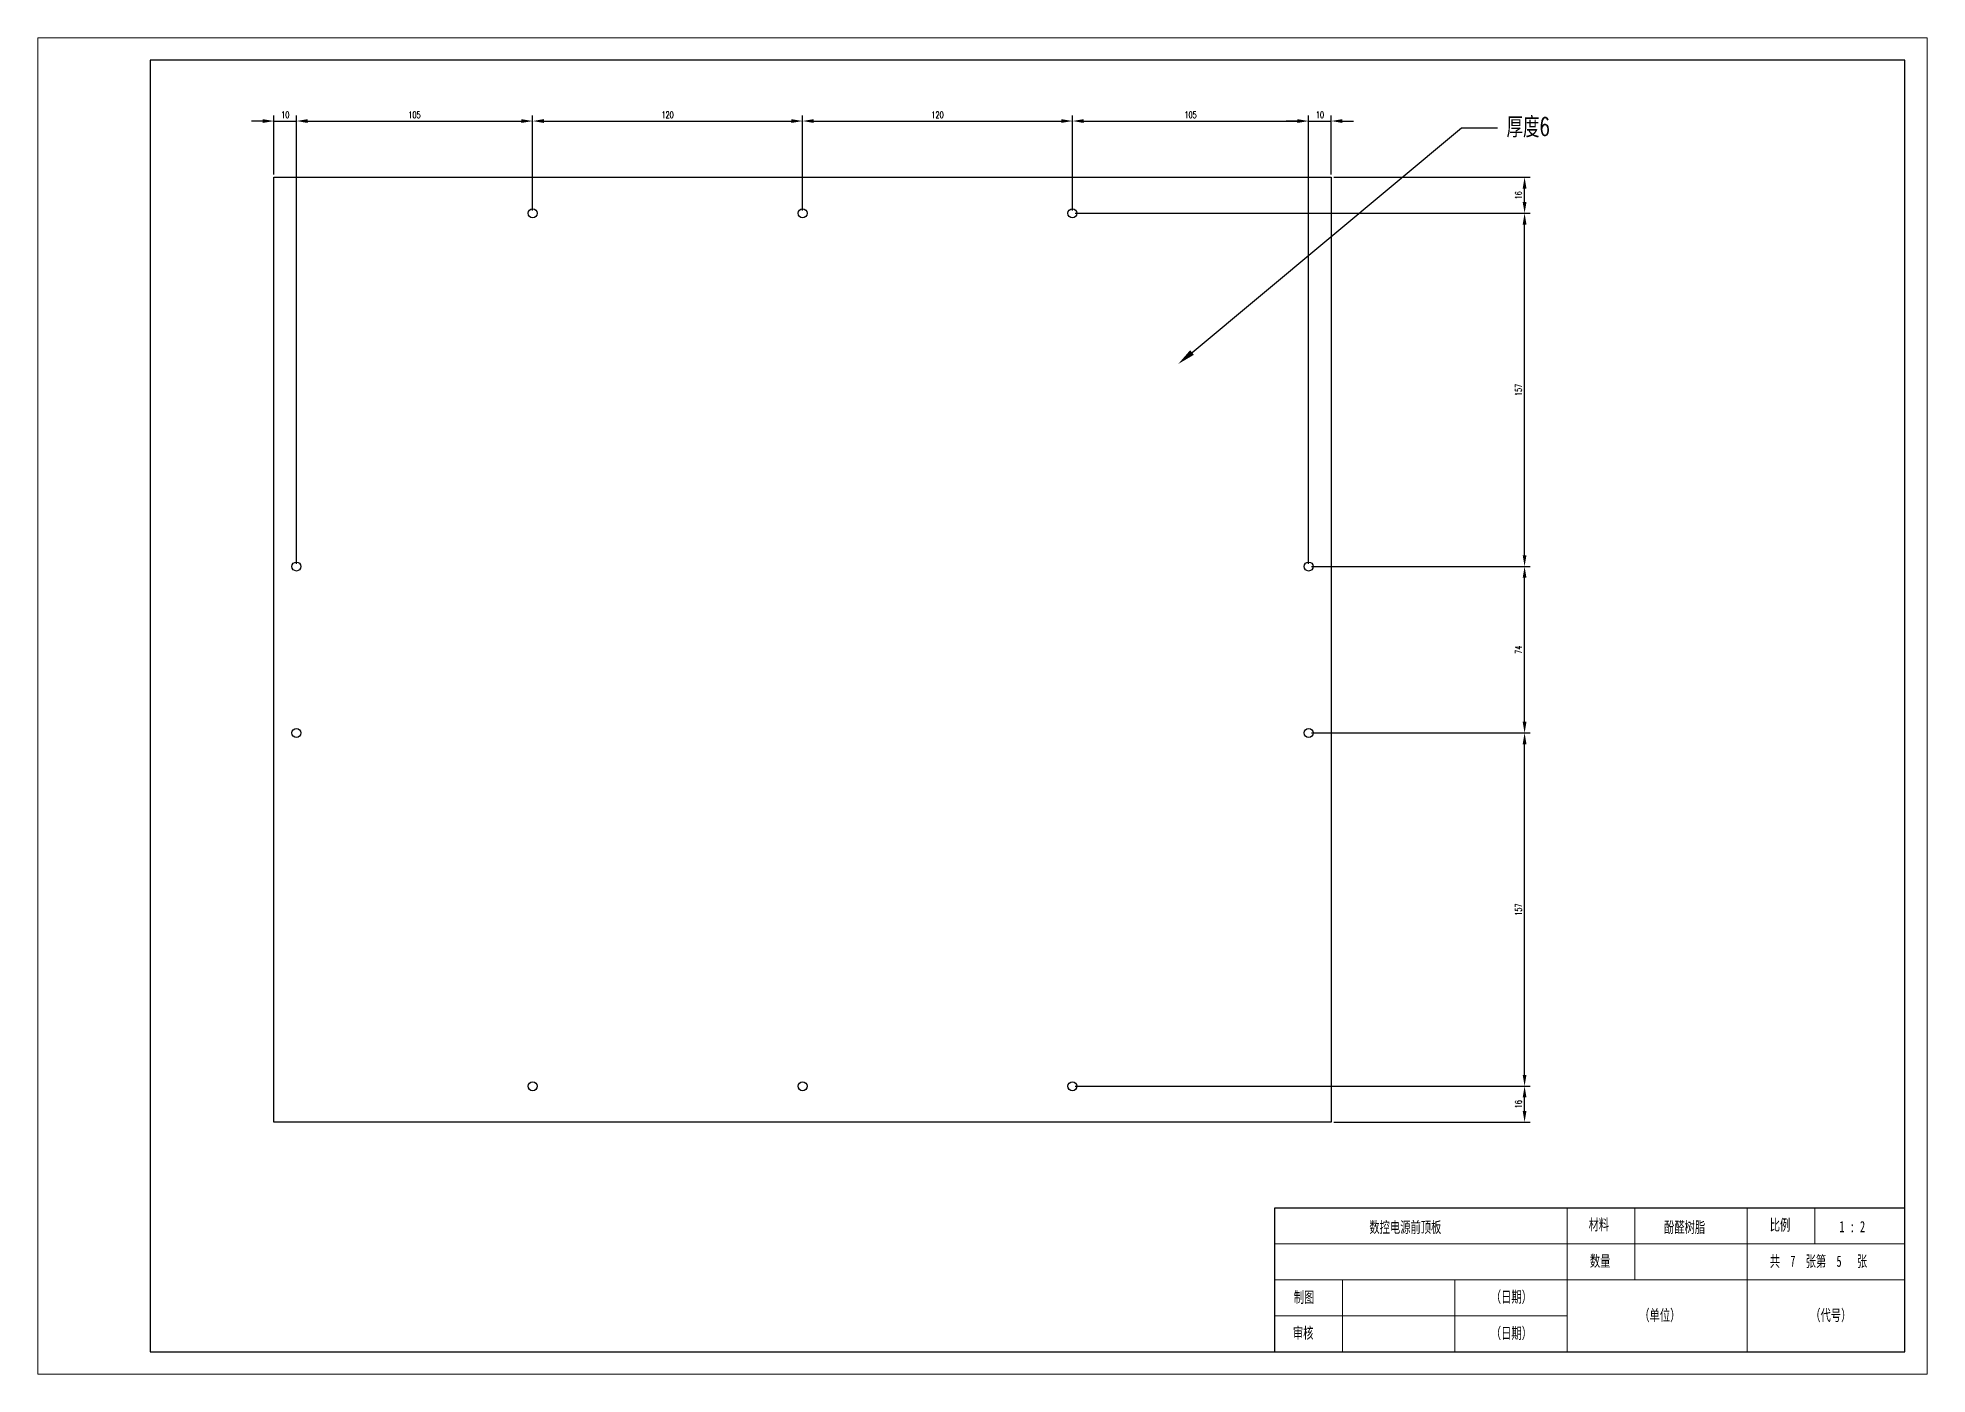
# Model space of a CAD drawing. Header units: millimetres. Extents: x 0 to 420, y 0 to 297.
import ezdxf
from ezdxf import colors
from ezdxf.entities.mleader import LeaderData, LeaderLine
from ezdxf.math import Vec2, Vec3

# ---------------------------------------------------------------- set-up
doc = ezdxf.new("R2010")
doc.units = ezdxf.units.MM
doc.header["$PDMODE"] = 35
doc.layers.add('BZ', color=4, linetype='Continuous')
doc.layers.add('WZ', color=6, linetype='Continuous')
doc.layers.add('CSX', color=7, linetype='Continuous', lineweight=30)
doc.layers.add('XSX', color=7, linetype='Continuous', lineweight=15)
doc.styles.get("Standard").update_dxf_attribs({"font": 'txt.shx', "width": 0.67})
doc.styles.add('长仿宋', font='simfang.ttf', dxfattribs={"width": 0.67})
doc.dimstyles.new('ISO-25', dxfattribs={"dimtxt": 1.5, "dimasz": 2.5, "dimexe": 1.25, "dimexo": 0.625, "dimtad": 1, "dimlfac": 2, "dimdsep": 46, "dimtxsty": 'Standard', "dimcen": 2.5, "dimadec": 0, "dimazin": 0, "dimtfac": 1, "dimtmove": 0, "dimatfit": 3, "dimfxl": 1, "dimarcsym": 0})

# ---------------------------------------------------------------- blocks, each defined once
blk = doc.blocks.new('*D8')
at = {"layer": 'BZ', "color": 0, "lineweight": -2, "transparency": 16777216}
for p, q in [((230.63, 64), (331.75, 64)), ((330.5, 58.5), (330.5, 61.5)), ((288.13, 56), (331.75, 56))]:
    blk.add_line(p, q, dxfattribs=at)
at = {"layer": 'BZ', "color": 0, "transparency": 16777216}
for points in [[(330.08, 61.5), (330.92, 61.5), (330.5, 64)], [(330.08, 58.5), (330.92, 58.5), (330.5, 56)]]:
    blk.add_solid(points, dxfattribs=at)
at = {"layer": 'Defpoints', "color": 0, "transparency": 16777216}
for p in [(230, 64), (330.5, 64), (287.5, 56)]:
    blk.add_point(p, dxfattribs=at)
at = {"layer": 'BZ', "color": 0, "transparency": 16777216, "insert": (329.13, 60), "char_height": 1.5, "attachment_point": 5, "rotation": 90}
blk.add_mtext('16', dxfattribs=at)
blk = doc.blocks.new('*D9')
at = {"layer": 'BZ', "color": 0, "lineweight": -2, "transparency": 16777216}
for p, q in [((283.13, 142.5), (331.75, 142.5)), ((330.5, 66.5), (330.5, 140)), ((230.63, 64), (331.75, 64))]:
    blk.add_line(p, q, dxfattribs=at)
at = {"layer": 'BZ', "color": 0, "transparency": 16777216}
for points in [[(330.08, 140), (330.92, 140), (330.5, 142.5)], [(330.08, 66.5), (330.92, 66.5), (330.5, 64)]]:
    blk.add_solid(points, dxfattribs=at)
at = {"layer": 'Defpoints', "color": 0, "transparency": 16777216}
for p in [(282.5, 142.5), (330.5, 142.5), (230, 64)]:
    blk.add_point(p, dxfattribs=at)
at = {"layer": 'BZ', "color": 0, "transparency": 16777216, "insert": (329.13, 103.25), "char_height": 1.5, "attachment_point": 5, "rotation": 90}
blk.add_mtext('157', dxfattribs=at)
blk = doc.blocks.new('*D10')
at = {"layer": 'BZ', "color": 0, "lineweight": -2, "transparency": 16777216}
for p, q in [((283.13, 179.5), (331.75, 179.5)), ((330.5, 145), (330.5, 177)), ((283.13, 142.5), (331.75, 142.5))]:
    blk.add_line(p, q, dxfattribs=at)
at = {"layer": 'BZ', "color": 0, "transparency": 16777216}
for points in [[(330.08, 177), (330.92, 177), (330.5, 179.5)], [(330.08, 145), (330.92, 145), (330.5, 142.5)]]:
    blk.add_solid(points, dxfattribs=at)
at = {"layer": 'Defpoints', "color": 0, "transparency": 16777216}
for p in [(282.5, 179.5), (330.5, 179.5), (282.5, 142.5)]:
    blk.add_point(p, dxfattribs=at)
at = {"layer": 'BZ', "color": 0, "transparency": 16777216, "insert": (329.13, 161), "char_height": 1.5, "attachment_point": 5, "rotation": 90}
blk.add_mtext('74', dxfattribs=at)
blk = doc.blocks.new('*D11')
at = {"layer": 'BZ', "color": 0, "lineweight": -2, "transparency": 16777216}
for p, q in [((230.63, 258), (331.75, 258)), ((330.5, 182), (330.5, 255.5)), ((283.13, 179.5), (331.75, 179.5))]:
    blk.add_line(p, q, dxfattribs=at)
at = {"layer": 'BZ', "color": 0, "transparency": 16777216}
for points in [[(330.08, 255.5), (330.92, 255.5), (330.5, 258)], [(330.08, 182), (330.92, 182), (330.5, 179.5)]]:
    blk.add_solid(points, dxfattribs=at)
at = {"layer": 'Defpoints', "color": 0, "transparency": 16777216}
for p in [(230, 258), (330.5, 258), (282.5, 179.5)]:
    blk.add_point(p, dxfattribs=at)
at = {"layer": 'BZ', "color": 0, "transparency": 16777216, "insert": (329.13, 218.75), "char_height": 1.5, "attachment_point": 5, "rotation": 90}
blk.add_mtext('157', dxfattribs=at)
blk = doc.blocks.new('*D12')
at = {"layer": 'BZ', "color": 0, "lineweight": -2, "transparency": 16777216}
for p, q in [((288.13, 266), (331.75, 266)), ((330.5, 260.5), (330.5, 263.5)), ((230.63, 258), (331.75, 258))]:
    blk.add_line(p, q, dxfattribs=at)
at = {"layer": 'BZ', "color": 0, "transparency": 16777216}
for points in [[(330.08, 263.5), (330.92, 263.5), (330.5, 266)], [(330.08, 260.5), (330.92, 260.5), (330.5, 258)]]:
    blk.add_solid(points, dxfattribs=at)
at = {"layer": 'Defpoints', "color": 0, "transparency": 16777216}
for p in [(287.5, 266), (330.5, 266), (230, 258)]:
    blk.add_point(p, dxfattribs=at)
at = {"layer": 'BZ', "color": 0, "transparency": 16777216, "insert": (329.13, 262), "char_height": 1.5, "attachment_point": 5, "rotation": 90}
blk.add_mtext('16', dxfattribs=at)
blk = doc.blocks.new('*D13')
at = {"layer": 'BZ', "color": 0, "lineweight": -2, "transparency": 16777216}
for p, q in [((50, 278.5), (47.5, 278.5)), ((52.5, 266.62), (52.5, 279.75)), ((52.5, 278.5), (57.5, 278.5)), ((57.5, 180.12), (57.5, 279.75)), ((60, 278.5), (62.5, 278.5))]:
    blk.add_line(p, q, dxfattribs=at)
at = {"layer": 'BZ', "color": 0, "transparency": 16777216}
for points in [[(50, 278.92), (50, 278.08), (52.5, 278.5)], [(60, 278.92), (60, 278.08), (57.5, 278.5)]]:
    blk.add_solid(points, dxfattribs=at)
at = {"layer": 'Defpoints', "color": 0, "transparency": 16777216}
for p in [(57.5, 278.5), (52.5, 266), (57.5, 179.5)]:
    blk.add_point(p, dxfattribs=at)
at = {"layer": 'BZ', "color": 0, "transparency": 16777216, "insert": (55, 279.88), "char_height": 1.5, "attachment_point": 5}
blk.add_mtext('10', dxfattribs=at)
blk = doc.blocks.new('*D14')
at = {"layer": 'BZ', "color": 0, "lineweight": -2, "transparency": 16777216}
for p, q in [((57.5, 180.12), (57.5, 279.75)), ((60, 278.5), (107.5, 278.5)), ((110, 258.62), (110, 279.75))]:
    blk.add_line(p, q, dxfattribs=at)
at = {"layer": 'BZ', "color": 0, "transparency": 16777216}
for points in [[(60, 278.92), (60, 278.08), (57.5, 278.5)], [(107.5, 278.92), (107.5, 278.08), (110, 278.5)]]:
    blk.add_solid(points, dxfattribs=at)
at = {"layer": 'Defpoints', "color": 0, "transparency": 16777216}
for p in [(110, 278.5), (110, 258), (57.5, 179.5)]:
    blk.add_point(p, dxfattribs=at)
at = {"layer": 'BZ', "color": 0, "transparency": 16777216, "insert": (83.75, 279.88), "char_height": 1.5, "attachment_point": 5}
blk.add_mtext('105', dxfattribs=at)
blk = doc.blocks.new('*D15')
at = {"layer": 'BZ', "color": 0, "lineweight": -2, "transparency": 16777216}
for p, q in [((110, 258.62), (110, 279.75)), ((112.5, 278.5), (167.5, 278.5)), ((170, 258.62), (170, 279.75))]:
    blk.add_line(p, q, dxfattribs=at)
at = {"layer": 'BZ', "color": 0, "transparency": 16777216}
for points in [[(112.5, 278.92), (112.5, 278.08), (110, 278.5)], [(167.5, 278.92), (167.5, 278.08), (170, 278.5)]]:
    blk.add_solid(points, dxfattribs=at)
at = {"layer": 'Defpoints', "color": 0, "transparency": 16777216}
for p in [(170, 278.5), (110, 258), (170, 258)]:
    blk.add_point(p, dxfattribs=at)
at = {"layer": 'BZ', "color": 0, "transparency": 16777216, "insert": (140, 279.88), "char_height": 1.5, "attachment_point": 5}
blk.add_mtext('120', dxfattribs=at)
blk = doc.blocks.new('*D16')
at = {"layer": 'BZ', "color": 0, "lineweight": -2, "transparency": 16777216}
for p, q in [((170, 258.62), (170, 279.75)), ((172.5, 278.5), (227.5, 278.5)), ((230, 258.62), (230, 279.75))]:
    blk.add_line(p, q, dxfattribs=at)
at = {"layer": 'BZ', "color": 0, "transparency": 16777216}
for points in [[(172.5, 278.92), (172.5, 278.08), (170, 278.5)], [(227.5, 278.92), (227.5, 278.08), (230, 278.5)]]:
    blk.add_solid(points, dxfattribs=at)
at = {"layer": 'Defpoints', "color": 0, "transparency": 16777216}
for p in [(230, 278.5), (170, 258), (230, 258)]:
    blk.add_point(p, dxfattribs=at)
at = {"layer": 'BZ', "color": 0, "transparency": 16777216, "insert": (200, 279.88), "char_height": 1.5, "attachment_point": 5}
blk.add_mtext('120', dxfattribs=at)
blk = doc.blocks.new('*D17')
at = {"layer": 'BZ', "color": 0, "lineweight": -2, "transparency": 16777216}
for p, q in [((230, 258.62), (230, 279.75)), ((232.5, 278.5), (280, 278.5)), ((282.5, 180.12), (282.5, 279.75))]:
    blk.add_line(p, q, dxfattribs=at)
at = {"layer": 'BZ', "color": 0, "transparency": 16777216}
for points in [[(232.5, 278.92), (232.5, 278.08), (230, 278.5)], [(280, 278.92), (280, 278.08), (282.5, 278.5)]]:
    blk.add_solid(points, dxfattribs=at)
at = {"layer": 'Defpoints', "color": 0, "transparency": 16777216}
for p in [(282.5, 278.5), (230, 258), (282.5, 179.5)]:
    blk.add_point(p, dxfattribs=at)
at = {"layer": 'BZ', "color": 0, "transparency": 16777216, "insert": (256.25, 279.88), "char_height": 1.5, "attachment_point": 5}
blk.add_mtext('105', dxfattribs=at)
blk = doc.blocks.new('*D18')
at = {"layer": 'BZ', "color": 0, "lineweight": -2, "transparency": 16777216}
for p, q in [((280, 278.5), (277.5, 278.5)), ((282.5, 180.12), (282.5, 279.75)), ((282.5, 278.5), (287.5, 278.5)), ((287.5, 266.62), (287.5, 279.75)), ((290, 278.5), (292.5, 278.5))]:
    blk.add_line(p, q, dxfattribs=at)
at = {"layer": 'BZ', "color": 0, "transparency": 16777216}
for points in [[(280, 278.92), (280, 278.08), (282.5, 278.5)], [(290, 278.92), (290, 278.08), (287.5, 278.5)]]:
    blk.add_solid(points, dxfattribs=at)
at = {"layer": 'Defpoints', "color": 0, "transparency": 16777216}
for p in [(287.5, 278.5), (287.5, 266), (282.5, 179.5)]:
    blk.add_point(p, dxfattribs=at)
at = {"layer": 'BZ', "color": 0, "transparency": 16777216, "insert": (285, 279.88), "char_height": 1.5, "attachment_point": 5}
blk.add_mtext('10', dxfattribs=at)

msp = doc.modelspace()

# ---------------------------------------------------------------- linework, layer by layer
at = {"layer": 'CSX'}
for p, q in [((275, 5), (275, 37)), ((275, 37), (415, 37))]:
    msp.add_line(p, q, dxfattribs=at)
for points in [[(25, 5), (415, 5), (415, 292), (25, 292)], [(52.5, 266), (287.5, 266), (287.5, 56), (52.5, 56)]]:
    msp.add_lwpolyline(points, close=True, dxfattribs=at)
for centre in [(110, 258), (170, 258), (230, 258), (57.5, 179.5), (282.5, 179.5), (57.5, 142.5), (282.5, 142.5), (110, 64), (170, 64), (230, 64)]:
    msp.add_circle(centre, 1, dxfattribs=at)
at = {"layer": 'XSX'}
for p, q in [((340, 5), (340, 37)), ((355, 37), (355, 21)), ((380, 5), (380, 37)), ((395, 37), (395, 29)), ((275, 29), (415, 29)), ((275, 21), (415, 21)), ((290, 5), (290, 21)), ((315, 5), (315, 21)), ((275, 13), (340, 13))]:
    msp.add_line(p, q, dxfattribs=at)
msp.add_lwpolyline([(0, 0), (420, 0), (420, 297), (0, 297)], close=True, dxfattribs=at)

# ---------------------------------------------------------------- texts
at = {"layer": 'WZ', "char_height": 2.5, "attachment_point": 1, "style": '长仿宋'}
for s, width, heights, insert in [('数控电源前顶板', 49.625996, [1.8371], (296, 33.9286)), ('材料', 6, [0], (344.7279, 34.5052)), ('酚醛树脂', 17.252564, [2.2567], (361.5, 33.9143)), ('比例', 6, [0], (385, 34.4286)), ('1 : 2', 9.275404, [1.8371], (400.5, 34.0429)), ('数量', 6, [0], (345, 26.4143)), ('共  7  张第  5   张', 27.836043, [2.8259], (385, 26.3714)), ('制图', 6, [0], (279.1836, 18.361)), ('（日期）', 9.275404, [1.8371], (323, 18.4286)), ('（单位）', 9.275404, [1.8371], (356, 14.3714)), ('（代号）', 9.275404, [1.8371], (394, 14.3714)), ('审核', 6, [0], (279, 10.4143)), ('（日期）', 9.275404, [1.8371], (323, 10.3714))]:
    msp.add_mtext_dynamic_manual_height_columns(s, width=width, gutter_width=12.5, heights=heights, dxfattribs=dict(at, insert=insert))

# ---------------------------------------------------------------- dimensions: what is measured, and where the dimension line sits
at = {"layer": 'BZ'}
for base, p1, p2, picture, middle in [((57.5, 278.5), (52.5, 266), (57.5, 179.5), '*D13', (55, 279.875)), ((110, 278.5), (57.5, 179.5), (110, 258), '*D14', (83.75, 279.875)), ((170, 278.5), (110, 258), (170, 258), '*D15', (140, 279.875)), ((230, 278.5), (170, 258), (230, 258), '*D16', (200, 279.875)), ((282.5, 278.5), (230, 258), (282.5, 179.5), '*D17', (256.25, 279.875)), ((287.5, 278.5), (282.5, 179.5), (287.5, 266), '*D18', (285, 279.875))]:
    dim = msp.add_linear_dim(base=base, p1=p1, p2=p2, dimstyle='ISO-25', dxfattribs=at)
    dim.commit()
    dim.dimension.update_dxf_attribs({"geometry": picture, "text_midpoint": middle})
for base, p1, p2, picture, middle in [((330.5, 266), (230, 258), (287.5, 266), '*D12', (329.125, 262)), ((330.5, 258), (282.5, 179.5), (230, 258), '*D11', (329.125, 218.75)), ((330.5, 179.5), (282.5, 142.5), (282.5, 179.5), '*D10', (329.125, 161)), ((330.5, 142.5), (230, 64), (282.5, 142.5), '*D9', (329.125, 103.25)), ((330.5, 64), (287.5, 56), (230, 64), '*D8', (329.125, 60))]:
    dim = msp.add_linear_dim(base=base, p1=p1, p2=p2, angle=270, dimstyle='ISO-25', dxfattribs=at)
    dim.commit()
    dim.dimension.update_dxf_attribs({"geometry": picture, "text_midpoint": middle})

# ---------------------------------------------------------------- leaders
ml = msp.add_multileader_mtext('Standard', dxfattribs=at)
ml.set_content('{\\fSimSun|b0|i0|c134|p2;厚度}6', color=256)
ml.set_leader_properties()
ml.build(insert=Vec2(0, 0))
ctx = ml.context
ctx.base_point, ctx.plane_origin = Vec3(324.5, 277), Vec3(253.5, 224.5)
notes = []
notes.append((ctx, [(0, (1, 1, 0), (316.5, 277), (1, 0), 8, [(0, [(253.5, 224.5)], 0, [])])]))
ctx.mtext.insert, ctx.mtext.flow_direction = Vec3(326.5, 279.2793), 5
for ctx, leaders in notes:
    for number, flags, end, landing, length, lines in leaders:
        leader = LeaderData()
        leader.index, (leader.has_last_leader_line, leader.has_dogleg_vector, leader.attachment_direction) = number, flags
        leader.last_leader_point, leader.dogleg_vector, leader.dogleg_length = Vec3(end), Vec3(landing), length
        for number, points, colour, breaks in lines:
            line = LeaderLine()
            line.index, line.vertices, line.color, line.breaks = number, Vec3.list(points), colors.encode_raw_color(colour), breaks
            leader.lines.append(line)
        ctx.leaders.append(leader)

doc.saveas('drawing.dxf')
